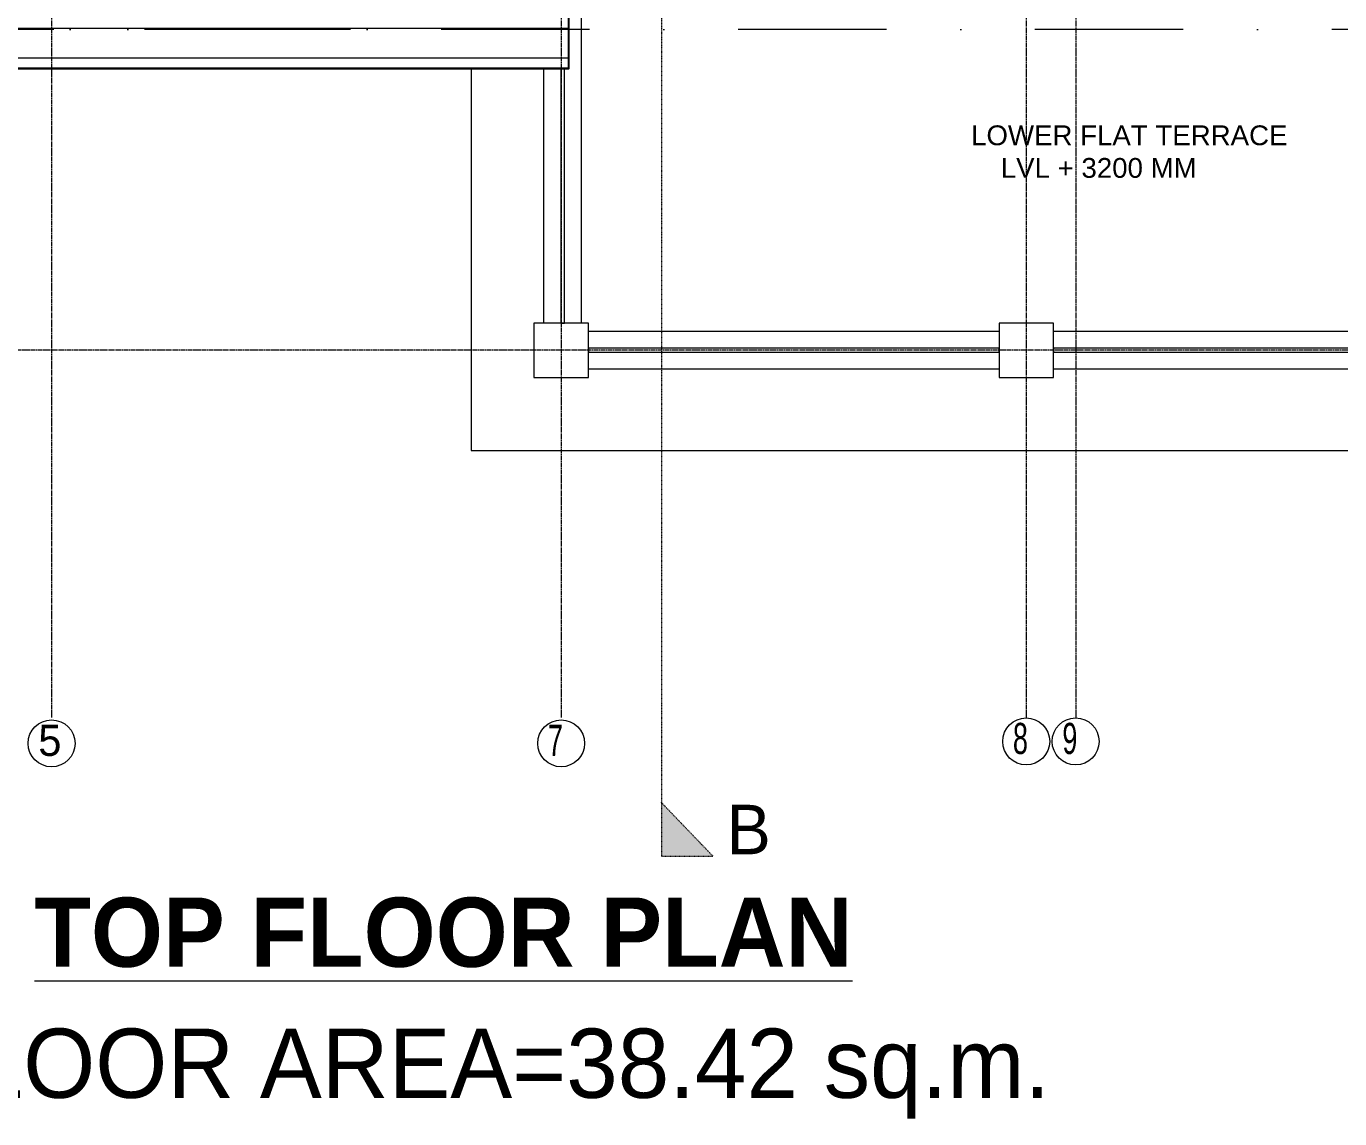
# Model space of a CAD drawing. Header units: inches. Extents: x -3071 to 2014935, y -37057 to 549694.
# Drawn here: x 1462443 to 1475718, y 227361 to 238405 of the extents above; entities that cross this region are included whole.
import ezdxf

# ---------------------------------------------------------------- set-up
doc = ezdxf.new("R2010")
doc.units = ezdxf.units.IN
doc.header["$MEASUREMENT"] = 0
for name, pattern in [('ACAD_ISO08W100', [36, 24, -3, 6, -3]), ('DASHDOT', [1, 0.5, -0.25, 0, -0.25]), ('DASHDOT2', [12.7, 6.35, -3.175, 0, -3.175])]:
    doc.linetypes.add(name, pattern=pattern)
for name, color, linetype, lineweight in [('A 0.13 DIM', 6, 'Continuous', 13), ('A 0.13 Text', 6, 'Continuous', 13), ('cen', 50, 'ACAD_ISO08W100', 5), ('DIM', 161, 'Continuous', 15), ('Grid Tag', 6, 'Continuous', 20), ('section', 6, 'DASHDOT2', 20), ('text', 7, 'Continuous', 25)]:
    doc.layers.add(name, color=color, linetype=linetype, lineweight=lineweight)
doc.styles.add('AERIAL', font='arial.ttf', dxfattribs={"height": 10})
doc.styles.add('CG', font='GOTHIC.TTF', dxfattribs={"height": 40})
doc.styles.get("Standard").update_dxf_attribs({"font": 'GOTHIC.TTF'})

# ---------------------------------------------------------------- blocks, each defined once
blk = doc.blocks.new('grid')
at = {"layer": 'Grid Tag', "linetype": 'Continuous', "ltscale": 30}
blk.add_circle((51, 48), 264, dxfattribs=at)
blk.add_attdef('GRID', (-143, -93), '', height=200)

msp = doc.modelspace()

# ---------------------------------------------------------------- hatches: boundary and pattern name
at = {"layer": 'section'}
msp.add_hatch(color=256, dxfattribs=at).paths.add_polyline_path([(1469384.2, 230014.04), (1468861.85, 230014.04), (1468861.85, 230557.65)])

# ---------------------------------------------------------------- linework, layer by layer
msp.add_lwpolyline([(1448052.36, 242374.99), (1467924.6, 242374.99), (1467924.6, 237974.99), (1448052.36, 237974.99)], close=True)
at = {"layer": 'A 0.13 DIM', "linetype": 'DASHDOT', "ltscale": 3000}
for p, q in [((1465720.66, 238371.92), (1443148.33, 238371.92)), ((1492137.82, 238371.92), (1448052.36, 238371.92))]:
    msp.add_line(p, q, dxfattribs=at)
at = {"layer": 'cen', "ltscale": 2}
for p, q in [((1462699.45, 254944.99), (1462699.45, 231416.35)), ((1467849.45, 254944.99), (1467849.45, 231416.35)), ((1472549.45, 254944.99), (1472549.45, 231416.35)), ((1473049.45, 254944.99), (1473049.45, 231416.35)), ((1491480.6, 235129.99), (1443540.63, 235129.99))]:
    msp.add_line(p, q, dxfattribs=at)
at = {"layer": 'DIM'}
for p, q in [((1468054.45, 235404.99), (1468054.45, 238714.99)), ((1466939.45, 237974.99), (1466939.45, 234114.99)), ((1467674.45, 235404.99), (1467674.45, 237974.99)), ((1472274.45, 235319.94), (1468124.45, 235319.99)), ((1475874.45, 235319.99), (1472824.45, 235319.99)), ((1472274.45, 234939.94), (1468124.45, 234939.99)), ((1475874.45, 234939.99), (1472824.45, 234939.99)), ((1466939.45, 234114.99), (1487964.45, 234114.99))]:
    msp.add_line(p, q, dxfattribs=at)
at = {"layer": 'DIM', "ltscale": 20}
for p, q in [((1448127.36, 238384.99), (1467924.6, 238384.99)), ((1448052.36, 238084.99), (1467924.6, 238084.99)), ((1448127.36, 237984.99), (1467924.6, 237984.99))]:
    msp.add_line(p, q, dxfattribs=at)
at = {"layer": 'DIM'}
msp.add_lwpolyline([(1467844.45, 237974.99), (1467844.45, 235404.99), (1467884.45, 235404.99), (1467884.45, 237974.99)], dxfattribs=at)
for points in [[(1467574.45, 234854.99), (1468124.45, 234854.99), (1468124.45, 235404.99), (1467574.45, 235404.99)], [(1472274.45, 234854.99), (1472824.45, 234854.99), (1472824.45, 235404.99), (1472274.45, 235404.99)], [(1472274.45, 235109.94), (1472274.45, 235149.94), (1468124.45, 235149.99), (1468124.45, 235109.99)], [(1475874.45, 235109.99), (1475874.45, 235149.99), (1472824.45, 235149.99), (1472824.45, 235109.99)]]:
    msp.add_lwpolyline(points, close=True, dxfattribs=at)
at = {"layer": 'section'}
for p, q in [((1468861.85, 254320.89), (1468861.85, 230014.04)), ((1469384.2, 230014.04), (1468861.85, 230557.65)), ((1468861.85, 230014.04), (1469384.2, 230014.04))]:
    msp.add_line(p, q, dxfattribs=at)

# ---------------------------------------------------------------- block references
ref = msp.add_blockref('grid', (1462653.22, 231112.61), dxfattribs=dict(xscale=0.8987445155798923, yscale=0.8987445155798923, zscale=0.8987445155798923))
ref.add_attrib('GRID', '5', (1462564.68, 231028.83), dxfattribs={"height": 314.56})
ref = msp.add_blockref('grid', (1467803.22, 231112.61), dxfattribs=dict(xscale=0.8987445155798923, yscale=0.8987445155798923, zscale=0.8987445155798923))
ref.add_attrib('GRID', '7', (1467714.69, 231028.83), dxfattribs={"height": 314.56, "width": 0.65})
ref = msp.add_blockref('grid', (1472503.22, 231132.01), dxfattribs=dict(xscale=0.8987445155798923, yscale=0.8987445155798923, zscale=0.8987445155798923))
ref.add_attrib('GRID', '8', (1472414.69, 231048.23), dxfattribs={"height": 314.56, "width": 0.65})
ref = msp.add_blockref('grid', (1473003.22, 231132.01), dxfattribs=dict(xscale=0.8987445155798923, yscale=0.8987445155798923, zscale=0.8987445155798923))
ref.add_attrib('GRID', '9', (1472914.69, 231048.23), dxfattribs={"height": 314.56, "width": 0.65})

# ---------------------------------------------------------------- texts
at = {"layer": 'A 0.13 Text', "char_height": 700, "width": 13056.4847, "attachment_point": 5, "style": 'CG'}
for s, insert in [('{\\fCentury Gothic|b1|i0|c0|p34;\\LTOP FLOOR PLAN}', (1466659.37, 229241.86)), ('FLOOR AREA=38.42 sq.m.', (1467055.95, 227816.69))]:
    msp.add_mtext(s, dxfattribs=dict(at, insert=insert))
at = {"layer": 'section', "insert": (1469745.14, 230285.03), "char_height": 500, "width": 2050.5885, "attachment_point": 5, "style": 'CG'}
msp.add_mtext('B', dxfattribs=at)
at = {"layer": 'text', "char_height": 200, "width": 14192.8258, "attachment_point": 1, "style": 'AERIAL'}
for s, insert in [('LOWER FLAT TERRACE ', (1471992.11, 237402.73)), ('LVL + 3200 MM', (1472292.05, 237073.17))]:
    msp.add_mtext(s, dxfattribs=dict(at, insert=insert))

doc.saveas('drawing.dxf')
